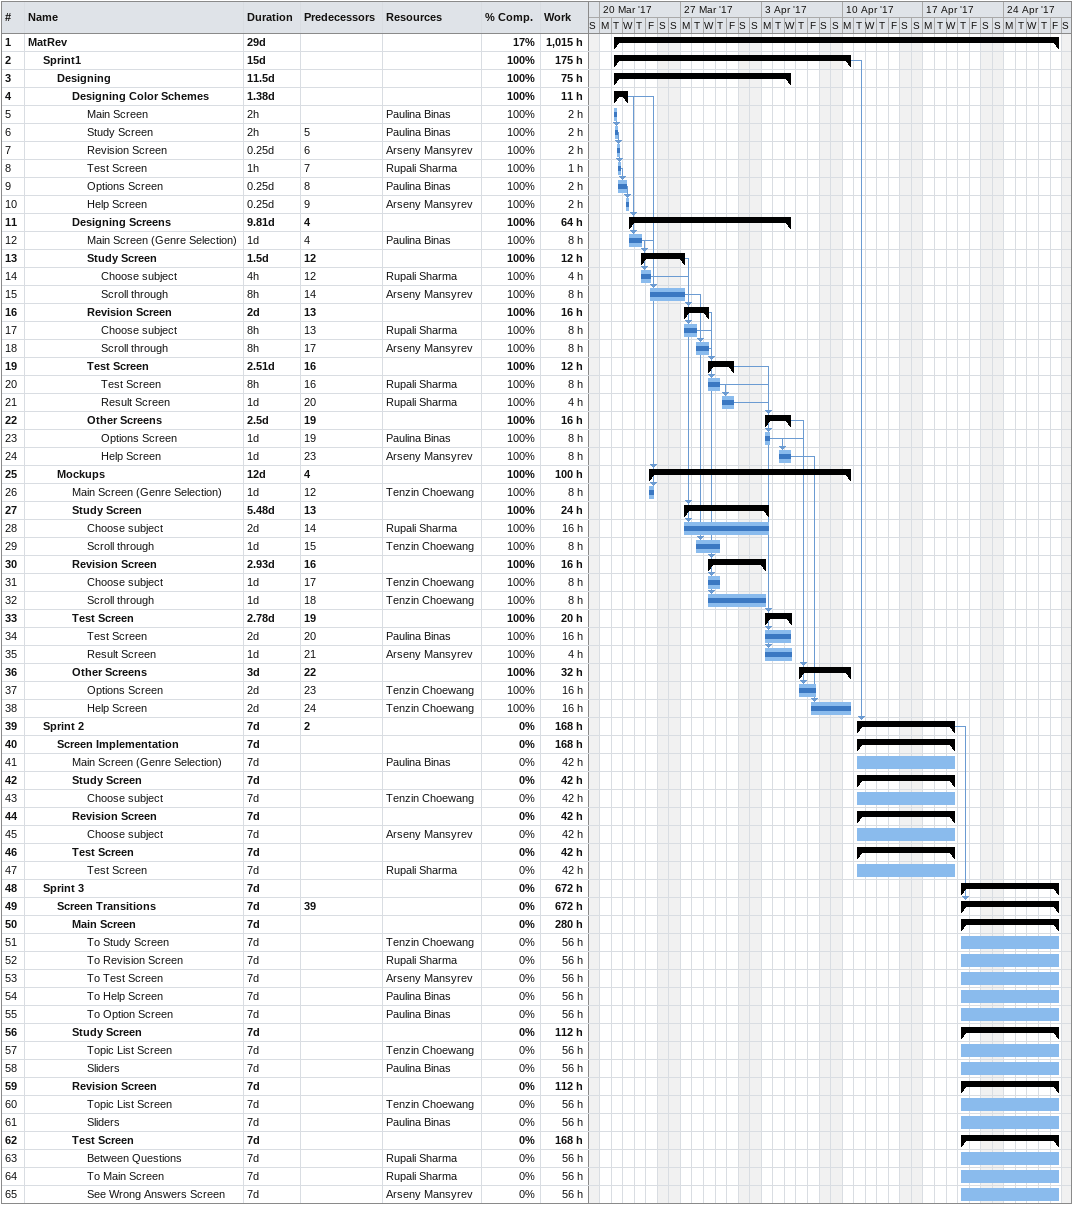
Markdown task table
| ID | Level | Task | Duration | Start | Finish | Predecessors | Resources | % complete | Work (h) |
|---|---|---|---|---|---|---|---|---|---|
| 1 | 1 | **MatRev** | 29d | 2017-03-21 | 2017-04-28 |  |  | 17 | 1015 |
| 2 | 2 | **Sprint1** | 15d | 2017-03-21 | 2017-04-10 |  |  | 100 | 175 |
| 3 | 3 | **Designing** | 11.5d | 2017-03-21 | 2017-04-05 |  |  | 100 | 75 |
| 4 | 4 | **Designing Color Schemes** | 1.38d | 2017-03-21 | 2017-03-22 |  |  | 100 | 11 |
| 5 | 5 | Main Screen | 2h | 2017-03-21 | 2017-03-21 |  | Paulina Binas | 100 | 2 |
| 6 | 5 | Study Screen | 2h | 2017-03-21 | 2017-03-21 | 5 | Paulina Binas | 100 | 2 |
| 7 | 5 | Revision Screen | 0.25d | 2017-03-21 | 2017-03-21 | 6 | Arseny Mansyrev | 100 | 2 |
| 8 | 5 | Test Screen | 1h | 2017-03-21 | 2017-03-21 | 7 | Rupali Sharma | 100 | 1 |
| 9 | 5 | Options Screen | 0.25d | 2017-03-21 | 2017-03-22 | 8 | Paulina Binas | 100 | 2 |
| 10 | 5 | Help Screen | 0.25d | 2017-03-22 | 2017-03-22 | 9 | Arseny Mansyrev | 100 | 2 |
| 11 | 4 | **Designing Screens** | 9.81d | 2017-03-22 | 2017-04-05 | 4 |  | 100 | 64 |
| 12 | 5 | Main Screen (Genre Selection) | 1d | 2017-03-22 | 2017-03-23 | 4 | Paulina Binas | 100 | 8 |
| 13 | 5 | **Study Screen** | 1.5d | 2017-03-23 | 2017-03-27 | 12 |  | 100 | 12 |
| 14 | 6 | Choose subject | 4h | 2017-03-23 | 2017-03-24 | 12 | Rupali Sharma | 100 | 4 |
| 15 | 6 | Scroll through | 8h | 2017-03-24 | 2017-03-27 | 14 | Arseny Mansyrev | 100 | 8 |
| 16 | 5 | **Revision Screen** | 2d | 2017-03-27 | 2017-03-29 | 13 |  | 100 | 16 |
| 17 | 6 | Choose subject | 8h | 2017-03-27 | 2017-03-28 | 13 | Rupali Sharma | 100 | 8 |
| 18 | 6 | Scroll through | 8h | 2017-03-28 | 2017-03-29 | 17 | Arseny Mansyrev | 100 | 8 |
| 19 | 5 | **Test Screen** | 2.51d | 2017-03-29 | 2017-03-31 | 16 |  | 100 | 12 |
| 20 | 6 | Test Screen | 8h | 2017-03-29 | 2017-03-30 | 16 | Rupali Sharma | 100 | 8 |
| 21 | 6 | Result Screen | 1d | 2017-03-30 | 2017-03-31 | 20 | Rupali Sharma | 100 | 4 |
| 22 | 5 | **Other Screens** | 2.5d | 2017-04-03 | 2017-04-05 | 19 |  | 100 | 16 |
| 23 | 6 | Options Screen | 1d | 2017-04-03 | 2017-04-03 | 19 | Paulina Binas | 100 | 8 |
| 24 | 6 | Help Screen | 1d | 2017-04-04 | 2017-04-05 | 23 | Arseny Mansyrev | 100 | 8 |
| 25 | 3 | **Mockups** | 12d | 2017-03-24 | 2017-04-10 | 4 |  | 100 | 100 |
| 26 | 4 | Main Screen (Genre Selection) | 1d | 2017-03-24 | 2017-03-24 | 12 | Tenzin Choewang | 100 | 8 |
| 27 | 4 | **Study Screen** | 5.48d | 2017-03-27 | 2017-04-03 | 13 |  | 100 | 24 |
| 28 | 5 | Choose subject | 2d | 2017-03-27 | 2017-04-03 | 14 | Rupali Sharma | 100 | 16 |
| 29 | 5 | Scroll through | 1d | 2017-03-28 | 2017-03-30 | 15 | Tenzin Choewang | 100 | 8 |
| 30 | 4 | **Revision Screen** | 2.93d | 2017-03-29 | 2017-04-03 | 16 |  | 100 | 16 |
| 31 | 5 | Choose subject | 1d | 2017-03-29 | 2017-03-30 | 17 | Tenzin Choewang | 100 | 8 |
| 32 | 5 | Scroll through | 1d | 2017-03-29 | 2017-04-03 | 18 | Tenzin Choewang | 100 | 8 |
| 33 | 4 | **Test Screen** | 2.78d | 2017-04-03 | 2017-04-05 | 19 |  | 100 | 20 |
| 34 | 5 | Test Screen | 2d | 2017-04-03 | 2017-04-05 | 20 | Paulina Binas | 100 | 16 |
| 35 | 5 | Result Screen | 1d | 2017-04-03 | 2017-04-05 | 21 | Arseny Mansyrev | 100 | 4 |
| 36 | 4 | **Other Screens** | 3d | 2017-04-06 | 2017-04-10 | 22 |  | 100 | 32 |
| 37 | 5 | Options Screen | 2d | 2017-04-06 | 2017-04-07 | 23 | Tenzin Choewang | 100 | 16 |
| 38 | 5 | Help Screen | 2d | 2017-04-07 | 2017-04-10 | 24 | Tenzin Choewang | 100 | 16 |
| 39 | 2 | **Sprint 2** | 7d | 2017-04-11 | 2017-04-19 | 2 |  | 0 | 168 |
| 40 | 3 | **Screen Implementation** | 7d | 2017-04-11 | 2017-04-19 |  |  | 0 | 168 |
| 41 | 4 | Main Screen (Genre Selection) | 7d | 2017-04-11 | 2017-04-19 |  | Paulina Binas | 0 | 42 |
| 42 | 4 | **Study Screen** | 7d | 2017-04-11 | 2017-04-19 |  |  | 0 | 42 |
| 43 | 5 | Choose subject | 7d | 2017-04-11 | 2017-04-19 |  | Tenzin Choewang | 0 | 42 |
| 44 | 4 | **Revision Screen** | 7d | 2017-04-11 | 2017-04-19 |  |  | 0 | 42 |
| 45 | 5 | Choose subject | 7d | 2017-04-11 | 2017-04-19 |  | Arseny Mansyrev | 0 | 42 |
| 46 | 4 | **Test Screen** | 7d | 2017-04-11 | 2017-04-19 |  |  | 0 | 42 |
| 47 | 5 | Test Screen | 7d | 2017-04-11 | 2017-04-19 |  | Rupali Sharma | 0 | 42 |
| 48 | 2 | **Sprint 3** | 7d | 2017-04-20 | 2017-04-28 |  |  | 0 | 672 |
| 49 | 3 | **Screen Transitions** | 7d | 2017-04-20 | 2017-04-28 | 39 |  | 0 | 672 |
| 50 | 4 | **Main Screen** | 7d | 2017-04-20 | 2017-04-28 |  |  | 0 | 280 |
| 51 | 5 | To Study Screen | 7d | 2017-04-20 | 2017-04-28 |  | Tenzin Choewang | 0 | 56 |
| 52 | 5 | To Revision Screen | 7d | 2017-04-20 | 2017-04-28 |  | Rupali Sharma | 0 | 56 |
| 53 | 5 | To Test Screen | 7d | 2017-04-20 | 2017-04-28 |  | Arseny Mansyrev | 0 | 56 |
| 54 | 5 | To Help Screen | 7d | 2017-04-20 | 2017-04-28 |  | Paulina Binas | 0 | 56 |
| 55 | 5 | To Option Screen | 7d | 2017-04-20 | 2017-04-28 |  | Paulina Binas | 0 | 56 |
| 56 | 4 | **Study Screen** | 7d | 2017-04-20 | 2017-04-28 |  |  | 0 | 112 |
| 57 | 5 | Topic List Screen | 7d | 2017-04-20 | 2017-04-28 |  | Tenzin Choewang | 0 | 56 |
| 58 | 5 | Sliders | 7d | 2017-04-20 | 2017-04-28 |  | Paulina Binas | 0 | 56 |
| 59 | 4 | **Revision Screen** | 7d | 2017-04-20 | 2017-04-28 |  |  | 0 | 112 |
| 60 | 5 | Topic List Screen | 7d | 2017-04-20 | 2017-04-28 |  | Tenzin Choewang | 0 | 56 |
| 61 | 5 | Sliders | 7d | 2017-04-20 | 2017-04-28 |  | Paulina Binas | 0 | 56 |
| 62 | 4 | **Test Screen** | 7d | 2017-04-20 | 2017-04-28 |  |  | 0 | 168 |
| 63 | 5 | Between Questions | 7d | 2017-04-20 | 2017-04-28 |  | Rupali Sharma | 0 | 56 |
| 64 | 5 | To Main Screen | 7d | 2017-04-20 | 2017-04-28 |  | Rupali Sharma | 0 | 56 |
| 65 | 5 | See Wrong Answers Screen | 7d | 2017-04-20 | 2017-04-28 |  | Arseny Mansyrev | 0 | 56 |
